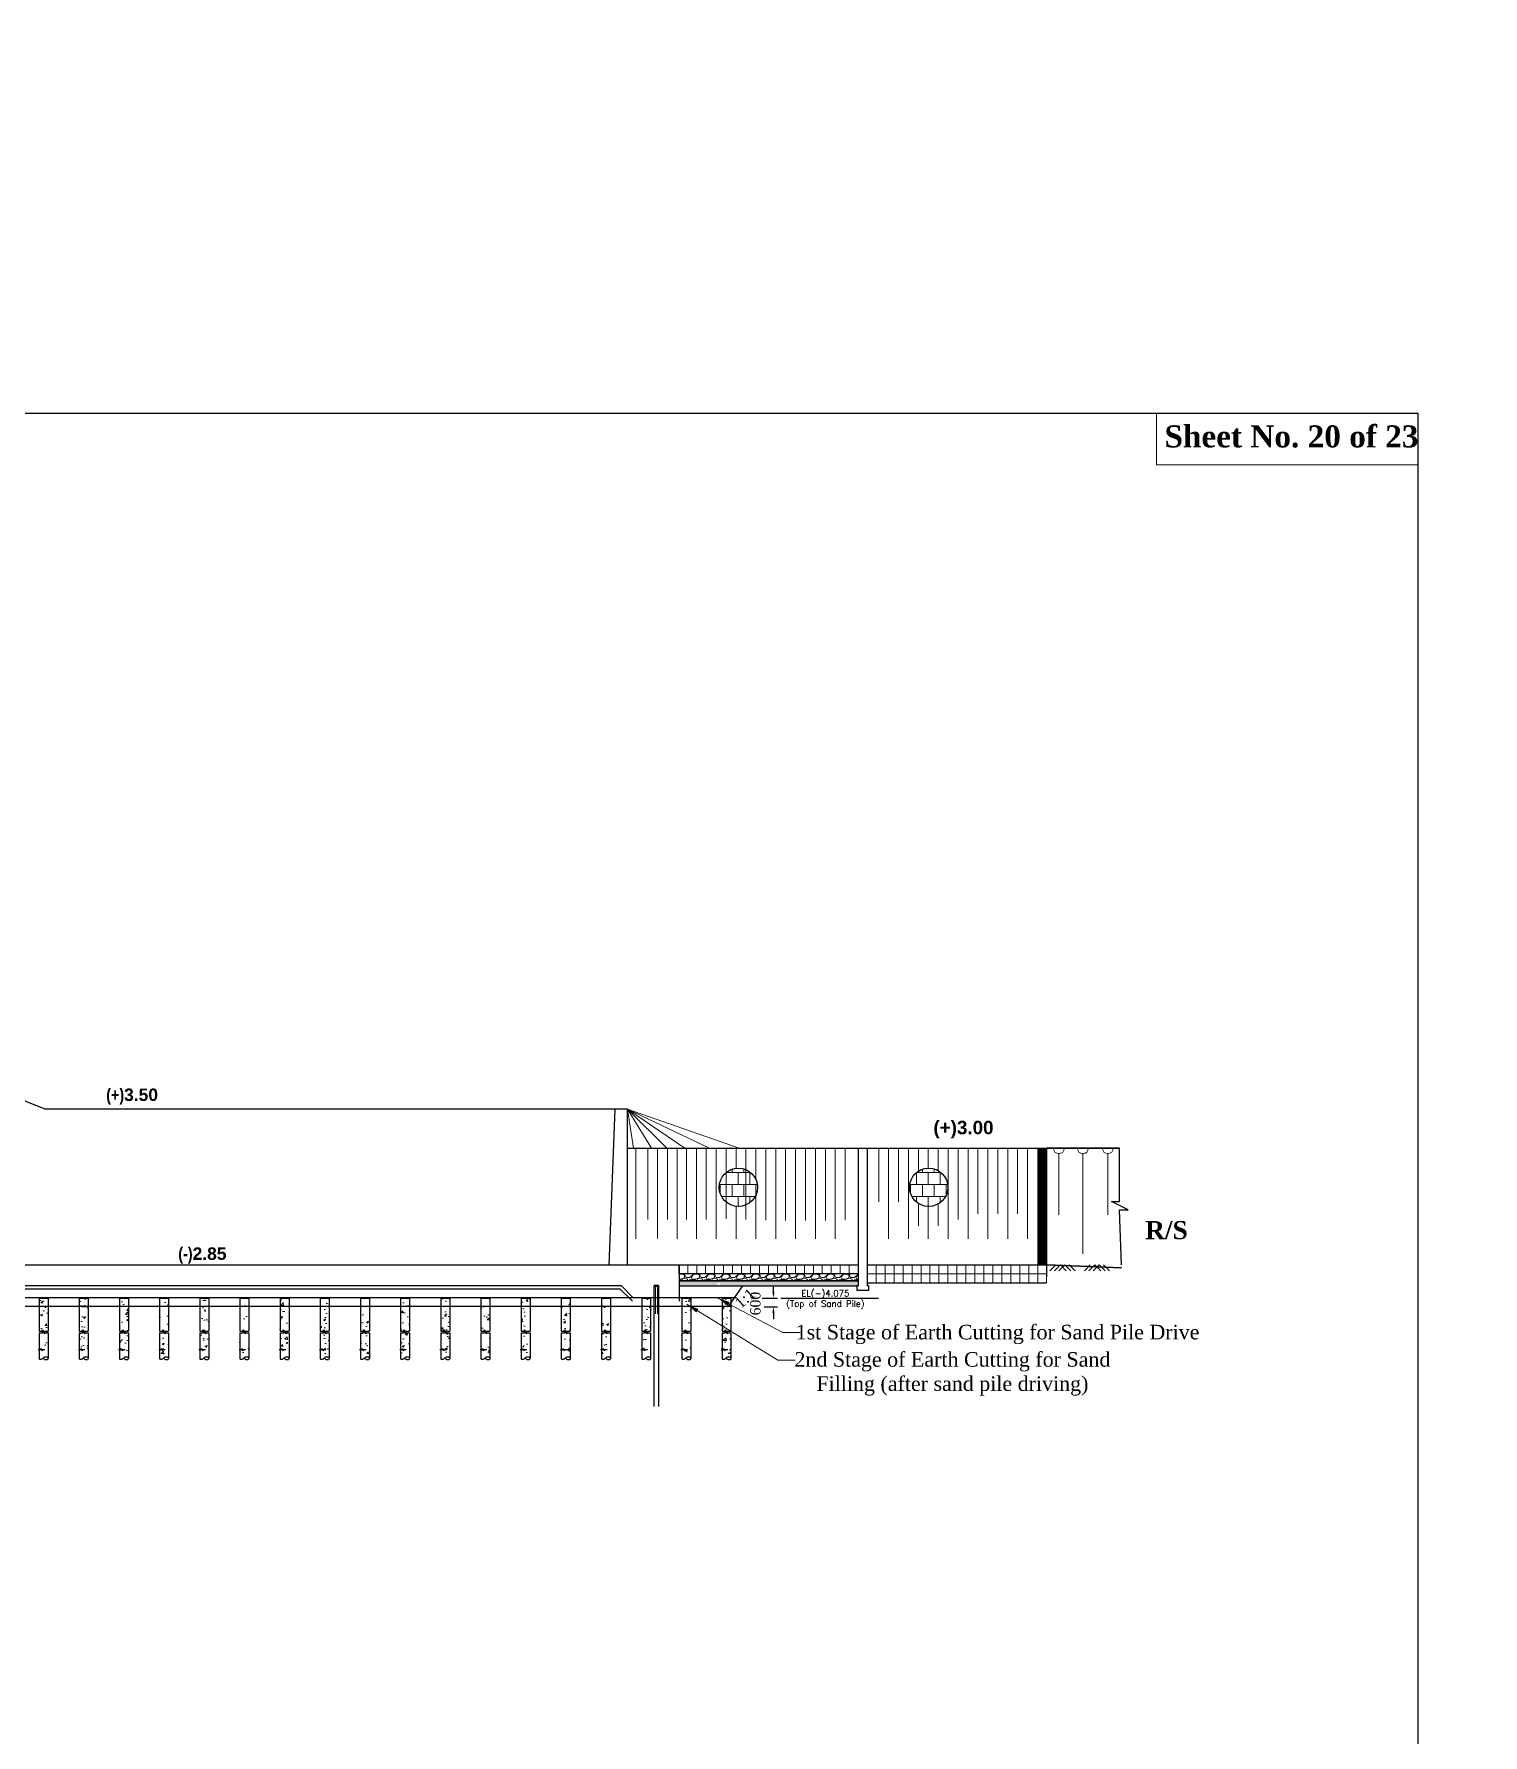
# Model space of a CAD drawing. Extents: x -119161 to 3778985, y -614964 to -30958.
# Drawn here: x 3428916 to 3463795, y -242335 to -201393 of the extents above; entities that cross this region are included whole.
import ezdxf

# ---------------------------------------------------------------- set-up
doc = ezdxf.new("R2010")
doc.units = 0
doc.header["$MEASUREMENT"] = 0
doc.linetypes.add('DASHED2', pattern=[9.525, 6.35, -3.175])
doc.layers.get('0').update_dxf_attribs({"linetype": 'CONTINUOUS'})
doc.layers.get('DEFPOINTS').update_dxf_attribs({"linetype": 'CONTINUOUS'})
for name, color, linetype in [('BLOCK', 6, 'CONTINUOUS'), ('LINE', 7, 'CONTINUOUS'), ('P1', 7, 'CONTINUOUS'), ('TEXT', 10, 'CONTINUOUS')]:
    doc.layers.add(name, color=color, linetype=linetype)
for name, color, linetype, lineweight in [('Dim', 7, 'CONTINUOUS', 9), ('Dimension', 8, 'CONTINUOUS', 18), ('HATCH', 252, 'CONTINUOUS', 5), ('line2', 3, 'CONTINUOUS', 30)]:
    doc.layers.add(name, color=color, linetype=linetype, lineweight=lineweight)
doc.styles.add('1-2', font='arial.ttf')
doc.styles.add('BIG', font='ROMANT.SHX')
doc.styles.add('dimText', font='ARIALN.TTF')
doc.styles.get("Standard").update_dxf_attribs({"font": 'times.ttf', "height": 250})
doc.styles.add('text', font='ARIALN.TTF', dxfattribs={"height": 1.6})
doc.dimstyles.new('3', dxfattribs={"dimtxt": 225, "dimasz": 350, "dimexe": 100, "dimexo": 25, "dimgap": 9, "dimtad": 0, "dimdec": 0, "dimzin": 0, "dimdsep": 46, "dimtxsty": 'Standard', "dimcen": 0, "dimclrt": 256, "dimadec": 0, "dimazin": 0, "dimtfac": 1, "dimtdec": 0, "dimtofl": 0, "dimtmove": 2, "dimatfit": 3, "dimfxl": 1, "dimtolj": 1, "dimtzin": 0, "dimarcsym": 0})
doc.dimstyles.new('dim_230', dxfattribs={"dimtxt": 460, "dimasz": 460, "dimexe": 230, "dimexo": 100, "dimgap": 100, "dimtad": 1, "dimdec": 0, "dimzin": 0, "dimdsep": 46, "dimtxsty": 'dimText', "dimcen": 0.09, "dimclrd": 256, "dimclre": 256, "dimclrt": 7, "dimadec": 0, "dimazin": 0, "dimtfac": 1, "dimtdec": 0, "dimtofl": 0, "dimtmove": 0, "dimatfit": 3, "dimfxl": 1, "dimtolj": 1, "dimtzin": 0, "dimlwd": -1, "dimlwe": -1, "dimarcsym": 0})

# ---------------------------------------------------------------- blocks, each defined once
blk = doc.blocks.new('pile-X')
at = {"layer": 'Dim', "ltscale": 50}
h = blk.add_hatch(dxfattribs=at)
h.set_pattern_fill('AR-CONC', color=8, scale=100, style=0)
h.set_pattern_definition([(50, (-3010845.5, 571089.3), (717.26018, -62.75213), [75, -825]), (355, (-3010845.5, 571089.3), (-138.75133, 752.19213), [60, -660]), (100.4514, (-3010785.7, 571084.1), (578.50938, 689.43954), [63.74019, -701.14211]), (46.1842, (-3010845.5, 571289.3), (1067.24105, -165.51901), [112.5, -1237.5]), (96.6356, (-3010756.5, 571275.5), (934.6627, 974.11787), [95.6103, -1051.713]), (351.1842, (-3010845.5, 571289.3), (934.66195, 974.1186), [90, -990]), (21, (-3010745.5, 571239.3), (596.90705, -402.61889), [75, -825]), (326, (-3010745.5, 571239.3), (243.31533, 725.15005), [60, -660]), (71.4514, (-3010695.7, 571205.75), (840.22263, 322.5305), [63.74019, -701.14211]), (37.5, (-3010845.48, 571089.3), (12.159855, 332.893854), [0, -652, 0, -670, 0, -662.5]), (7.5, (-3010845.48, 571089.3), (263.069537, 394.41171), [0, -382, 0, -637, 0, -252.5]), (327.5, (-3011068.48, 571089.3), (533.822436, -22.554872), [0, -250, 0, -780, 0, -1035]), (317.5, (-3011168.48, 571089.3), (583.18617, 100.10498), [0, -325, 0, -518, 0, -735])])
h.paths.add_polyline_path([(-150, -1863), (-44, -1863), (-44, -1814), (22, -1903), (22, -1862), (150, -1862), (150, 0), (-150, 0)])
at = {"layer": 'P1', "ltscale": 50}
for points in [[(-150, 0), (-150, -1112)], [(-150, 0), (150, 0)], [(150, 0), (150, -1112)], [(-150, -1112), (-44, -1112), (-44, -1064), (22, -1152), (22, -1112), (150, -1112)], [(-150, -1161), (-29, -1161), (-29, -1113), (38, -1201), (38, -1161), (150, -1161)], [(-150, -1161), (-150, -2029)], [(150, -1161), (150, -2011)]]:
    blk.add_lwpolyline(points, dxfattribs=at)
blk.add_spline([(-150, -2029), (-115, -2047), (-72, -2042), (-23, -2010), (15, -1981), (67, -1965), (106, -1968), (132, -1982), (144, -1997), (150, -2011), (150, -2024), (123, -2061), (73, -2067), (38, -2051), (10, -2031), (-18, -2023), (-51, -2031)], degree=3, dxfattribs=at)
blk = doc.blocks.new('*D2064')
at = {"layer": 'DEFPOINTS', "color": 0, "lineweight": -2}
for p in [(2462635, -31122), (2462635, -33338), (2521930, -33338)]:
    blk.add_point(p, dxfattribs=at)
at = {"layer": 'DEFPOINTS', "color": 0, "linetype": 'ByBlock', "lineweight": -2}
for p in [(3484626, -240111), (3485507, -240111), (3485507, -240315)]:
    blk.add_point(p, dxfattribs=at)
at = {"layer": 'LINE', "color": 0, "lineweight": -2}
for p, q in [((2462635, -33313), (2462635, -31022)), ((2521930, -33313), (2521930, -31022)), ((2463185, -31122), (2491842, -31122)), ((2521380, -31122), (2492723, -31122))]:
    blk.add_line(p, q, dxfattribs=at)
at = {"layer": 'LINE', "color": 0, "linetype": 'ByBlock', "lineweight": -2}
for p, q in [((3484626, -240136), (3484626, -240415)), ((3484976, -240315), (3485157, -240315)), ((3485507, -240136), (3485507, -240415))]:
    blk.add_line(p, q, dxfattribs=at)
at = {"layer": 'LINE', "color": 0, "lineweight": -2}
for points in [[(2463185, -31031), (2463185, -31214), (2462635, -31122)], [(2521380, -31031), (2521380, -31214), (2521930, -31122)]]:
    blk.add_solid(points, dxfattribs=at)
at = {"layer": 'LINE', "color": 0, "linetype": 'ByBlock', "lineweight": -2}
for points in [[(3484976, -240257), (3484976, -240373), (3484626, -240315)], [(3485157, -240257), (3485157, -240373), (3485507, -240315)]]:
    blk.add_solid(points, dxfattribs=at)
at = {"layer": 'LINE', "insert": (2492283, -31122), "char_height": 250, "attachment_point": 5}
blk.add_mtext('\\A1;59295', dxfattribs=at)
at = {"layer": 'LINE', "linetype": 'ByBlock', "lineweight": -2, "insert": (3485066, -240810), "char_height": 250, "attachment_point": 5}
blk.add_mtext('\\A1;1000', dxfattribs=at)

msp = doc.modelspace()

# ---------------------------------------------------------------- hatches: boundary and pattern name
at = {"layer": 'Dim'}
h = msp.add_hatch(dxfattribs=at)
h.set_pattern_fill('ANSI31', color=16, scale=7.2)
h.set_pattern_definition([(45, (3453228.29245, -230524.1895), (-0.6363961, 0.6363961), [])])
h.paths.add_polyline_path([(3453291.7, -228210.1), (3453075.5, -228210.1), (3453075.5, -231018), (3453291.4, -231018)])
h = msp.add_hatch(dxfattribs=at)
h.set_pattern_fill('AR-B88', color=8, scale=36)
h.set_pattern_definition([(0, (3333974.02, -245501.94), (0, 288), []), (90, (3333974.02, -245501.94), (-144, 288), [288, -288])])
h.paths.add_polyline_path([(3446333, -229152.9, 1), (3445409.9, -229152.9, 1)])
h = msp.add_hatch(dxfattribs=at)
h.set_pattern_fill('AR-B88', color=8, scale=36)
h.set_pattern_definition([(0, (3338555.3, -245501.94), (0, 288), []), (90, (3338555.31, -245501.94), (-144, 288), [288, -288])])
h.paths.add_polyline_path([(3450914.3, -229152.9, 1), (3449991.2, -229152.9, 1)])
at = {"layer": 'Dim', "ltscale": 500}
h = msp.add_hatch(dxfattribs=at)
h.set_pattern_fill('GRAVEL', color=8, scale=360)
h.set_pattern_definition([(228.012788, (3391201.142, -268489.389), (-2880, -3240), [48.433, -4794.8717]), (184.96974, (3391168.742, -268525.389), (4320, 360), [83.1125, -8228.1329]), (132.510447, (3391085.942, -268532.589), (3600, -3960), [58.6037, -5801.7717]), (267.27369, (3390945.542, -268622.589), (360, 7200), [75.6857, -7492.8809]), (292.833654, (3390941.942, -268698.189), (-1800, 4320), [74.2158, -7347.3743]), (357.27369, (3390970.742, -268766.589), (-7200, 360), [75.6857, -7492.8809]), (37.69424, (3391046.342, -268770.189), (-4680, -3600), [100.0904, -9908.9455]), (72.255328, (3391125.542, -268708.989), (2520, 7920), [94.4957, -9355.0757]), (121.429566, (3391154.342, -268618.989), (-2880, 4680), [75.942, -7518.2663]), (175.23636, (3391114.742, -268554.19), (3960, -360), [86.6995, -4248.2745]), (222.397438, (3391028.342, -268546.989), (-4320, -3960), [112.1213, -11100.015]), (138.814075, (3391301.942, -268626.19), (-2520, 2160), [38.2684, -3788.5841]), (171.469234, (3391273.142, -268600.989), (4680, -720), [72.8053, -7207.7441]), (225, (3391201.14, -268590.2), (-4e-14, -360), [50.9116, -458.2053]), (203.19859, (3391175.94, -268546.99), (1800, 720), [27.4169, -2714.2614]), (291.80141, (3391150.74, -268557.79), (-360, 1080), [38.773, -1899.8863]), (30.96376, (3391165.14, -268593.79), (1080, 720), [62.9744, -2036.1682]), (161.56505, (3391219.14, -268561.39), (720, -360), [45.5368, -1092.8832]), (16.38954, (3390941.942, -268557.789), (3600, 1080), [63.792, -6315.4243]), (70.346176, (3391003.142, -268539.789), (-1440, -3960), [53.518, -5298.2668]), (293.19859, (3391219.14, -268489.39), (-720, 1800), [54.8334, -2686.845]), (343.61046, (3391240.742, -268539.789), (-3600, 1080), [63.792, -6315.4243]), (339.443955, (3390941.94, -268780.99), (-1800, 720), [61.5168, -3014.3245]), (294.77514, (3390999.542, -268802.589), (-1800, 3960), [51.544, -5102.8715]), (66.80141, (3391222.74, -268849.39), (720, 1800), [54.8334, -2686.845]), (17.354025, (3391244.342, -268798.989), (-4680, -1440), [60.3472, -5974.3525]), (69.443955, (3391046.34, -268849.39), (-720, -1800), [30.7584, -3045.083]), (101.30993, (3391201.14, -268849.39), (-360, 1440), [18.3564, -1817.2906]), (165.96376, (3391197.54, -268831.39), (1080, -360), [74.2158, -1410.1022]), (186.009006, (3391125.542, -268813.389), (3600, 360), [68.778, -6809.0123]), (303.69007, (3391165.14, -268626.19), (-360, 720), [51.92, -1246.0785]), (353.157227, (3391193.942, -268669.389), (6120, -720), [90.6458, -8973.9225]), (60.945396, (3391283.942, -268680.19), (-1440, -2520), [37.0642, -3669.3627]), (90, (3391301.94, -268647.8), (-360, 360), [21.6, -338.4]), (120.256437, (3391118.342, -268802.589), (1440, -2520), [50.0126, -4951.2672]), (48.012788, (3391093.142, -268759.389), (2880, 3240), [96.866, -4746.4387]), (0, (3391157.94, -268687.4), (360, 360), [93.6, -266.4]), (325.304846, (3391251.542, -268687.389), (3600, -2520), [56.921, -5635.1787]), (254.0546, (3391298.34, -268719.79), (-360, -1440), [52.4167, -2568.4228]), (207.645975, (3391283.942, -268770.189), (-6840, -3600), [85.3434, -8449.0107]), (175.426079, (3391208.342, -268809.789), (-4680, 360), [90.2876, -8938.4664])])
h.paths.add_polyline_path([(3444450, -231234.3), (3444450.2, -231402.9), (3448755.5, -231402.9), (3448755.5, -231234.1), (3447496.1, -231234.1), (3447280.1, -231234.1), (3447064.1, -231234.1), (3446848.1, -231234.1)])
h = msp.add_hatch(dxfattribs=at)
h.set_pattern_fill('AR-SAND', color=8, scale=43.2)
h.set_pattern_definition([(37.5, (3179672.03, -301443.08), (-2.721313, 83.238787), [0, -65.664, 0, -73.44, 0, -70.2]), (7.5, (3179672.03, -301443.08), (76.454354, 121.91671), [0, -35.424, 0, -59.184, 0, -22.68]), (327.5, (3179618.896, -301443.08), (134.530928, 0.244471), [0, -21.6, 0, -77.76, 0, -101.52]), (317.5, (3179618.9, -301443.08), (129.86467, 37.915584), [0, -10.8, 0, -50.976, 0, -58.32])])
h.paths.add_polyline_path([(3447084.5, -231402.9), (3446222.9, -231402.9), (3446222.9, -231453.7), (3446222.9, -231521.9), (3447084.5, -231521.9)])
h.paths.add_polyline_path([(3448755.5, -231402.9), (3447084.5, -231402.9), (3447084.5, -231521.9), (3448614, -231521.9), (3448614, -231521.9), (3448755.5, -231521.9)])
edge = h.paths.add_edge_path()
edge.add_line((3444450.1, -231404.5), (3444450.2, -231522))
edge.add_line((3444450.2, -231522), (3445375, -231521.9))
edge.add_arc((3445389.8, -231489.1), 36, 90, 245.82124, ccw=False)
edge.add_arc((3445389.8, -231489.1), 36, -65.82094, 90, ccw=False)
edge.add_line((3445404.5, -231521.9), (3446222.9, -231521.9))
edge.add_line((3446222.9, -231521.9), (3446222.9, -231453.7))
edge.add_line((3446222.9, -231453.7), (3446222.9, -231402.9))
edge.add_line((3446222.9, -231402.9), (3444450.1, -231404.5))
h.paths.add_polyline_path([(3444450.4, -231521.9), (3444450.4, -231486.2), (3444450.3, -231404.5), (3444449.9, -231404.5), (3444449.9, -231521.9)])
at = {"layer": 'HATCH', "ltscale": 10}
h = msp.add_hatch(dxfattribs=at)
h.set_pattern_fill('ANSI31', color=256, scale=375, angle=45, style=0)
h.set_pattern_definition([(90, (3427237.73, -222494.913), (-46.875, 7e-15), [])])
h.paths.add_polyline_path([(3443839.9, -232194.4), (3443884.1, -232194.4), (3443884.1, -232180.9), (3443912.2, -232206.9), (3443912.2, -232194.4), (3443959.9, -232194.4), (3443959.9, -231543.6), (3443839.9, -231543.6)])

# ---------------------------------------------------------------- linework, layer by layer
at = {"color": 7, "elevation": 0}
for points in [[(3444449.9, -231018), (3448755.5, -231018)], [(3448755.5, -231234.1), (3444449.9, -231234.1)], [(3448971.5, -231018), (3453291.4, -231018)]]:
    msp.add_lwpolyline(points, dxfattribs=at)
at = {"layer": 'BLOCK', "color": 7}
for centre in [(3445871.4, -229152.9, 0), (3450452.7, -229152.9, 0)]:
    msp.add_circle(centre, 461.6, dxfattribs=at)
at = {"layer": 'Dim', "color": 8, "ltscale": 500}
msp.add_line((3443199.9, -227268.2, 0), (3443349.7, -228209.9, 0), dxfattribs=at)
at = {"layer": 'Dim', "color": 8, "linetype": 'Continuous', "ltscale": 500}
for p, q in [((3444450.4, -231535.5, 0), (3444450.4, -231535.5, 0)), ((3444450.4, -231764.8, 0), (3444450.4, -231764.8, 0))]:
    msp.add_line(p, q, dxfattribs=at)
at = {"layer": 'Dim', "color": 8, "ltscale": 500, "elevation": 0}
for points in [[(3443199.9, -227268.2), (3445889.9, -228209.9)], [(3443199.9, -227268.2), (3445177.5, -228210.1)], [(3443199.9, -227268.2), (3444150.9, -228209.9)], [(3443199.9, -227268.2), (3443783.4, -228210)], [(3443199.9, -227268.2), (3444584.6, -228209.9)], [(3443399.8, -228215.4), (3443399.7, -230396)], [(3443688.7, -228204.6), (3443688.7, -229925.4)], [(3443927.5, -228204.6), (3443927.4, -230385.2)], [(3444166.3, -228210.1), (3444166.3, -229925.4)], [(3444396.8, -228210), (3444396.7, -230390.6)], [(3444621.2, -228210), (3444621.2, -229930.8)], [(3444860, -228210), (3444859.9, -230390.6)], [(3445098.8, -228210), (3445098.8, -229930.9)], [(3445337.6, -228210), (3445337.5, -230390.6)], [(3445576.4, -228210), (3445576.4, -229913.7)], [(3445815.2, -228210), (3445815.2, -228694.8)], [(3446054, -228210), (3446054, -229930.5)], [(3446292.7, -228210), (3446292.7, -228964.4)], [(3446531.5, -228210), (3446531.5, -229944.3)], [(3446770.3, -228210), (3446770.2, -230390.6)], [(3447009.1, -228210), (3447009.1, -229950.6)], [(3447247.9, -228210), (3447247.8, -230390.6)], [(3447486.7, -228210), (3447486.7, -229950.7)], [(3447725.5, -228210), (3447725.4, -230390.6)], [(3447964.3, -228210), (3447964.3, -229950.7)], [(3448203.1, -228210), (3448203, -230390.6)], [(3448445.5, -228210), (3448445.5, -229935.2)], [(3449249.4, -228210), (3449249.4, -229506.1)], [(3449488.2, -228210), (3449488.1, -230390.6)], [(3449727, -228210), (3449727, -229506.2)], [(3449965.8, -228210), (3449965.7, -230390.6)], [(3450204.6, -228210), (3450204.6, -228763.7)], [(3450443.4, -228210), (3450443.4, -228691.4)], [(3450682.2, -228210), (3450682.2, -228752.4)], [(3450921, -228210), (3450920.9, -230390.6)], [(3451159.8, -228210), (3451159.8, -229931.5)], [(3451398.5, -228210), (3451398.4, -230390.6)], [(3451637.3, -228210), (3451637.3, -229791.1)], [(3451876.1, -228210), (3451876, -230390.6)], [(3452114.9, -228210), (3452114.9, -229791.1)], [(3452353.7, -228210), (3452353.6, -230390.6)], [(3452592.5, -228210), (3452592.5, -229791.2)], [(3452831.3, -228210), (3452831.2, -230390.6)], [(3445815.2, -229611), (3445815.1, -230390.6)], [(3446292.7, -229341.4), (3446292.6, -230390.6)], [(3450204.6, -229542.1), (3450204.5, -230081.5)], [(3450443.4, -229614.4), (3450443.3, -230390.6)], [(3450682.2, -229553.4), (3450682.1, -230079.3)]]:
    msp.add_lwpolyline(points, dxfattribs=at)
at = {"layer": 'Dim', "ltscale": 500, "elevation": 0}
for points in [[(3444651.3, -231234.3), (3444435.3, -231234.3), (3444435.3, -231018.3), (3444651.4, -231018.3)], [(3444867.4, -231234.3), (3444651.4, -231234.3), (3444651.4, -231018.3), (3444867.4, -231018.3)], [(3445083.4, -231234.3), (3444867.4, -231234.3), (3444867.4, -231018.3), (3445083.4, -231018.3)], [(3445299.4, -231234.3), (3445083.4, -231234.3), (3445083.4, -231018.3), (3445299.4, -231018.3)], [(3445731.4, -231234.2), (3445515.4, -231234.2), (3445515.4, -231018.2), (3445731.4, -231018.2)], [(3445947.4, -231234.2), (3445731.4, -231234.2), (3445731.4, -231018.2), (3445947.4, -231018.2)], [(3446163.4, -231234.2), (3445947.4, -231234.2), (3445947.4, -231018.2), (3446163.4, -231018.2)], [(3446379.4, -231234.2), (3446163.4, -231234.2), (3446163.4, -231018.2), (3446379.4, -231018.2)], [(3446811.4, -231234.1), (3446595.4, -231234.1), (3446595.4, -231018.1), (3446811.4, -231018.1)], [(3447027.4, -231234.1), (3446811.4, -231234.1), (3446811.4, -231018.1), (3447027.4, -231018.1)], [(3447243.4, -231234.1), (3447027.4, -231234.1), (3447027.4, -231018.1), (3447243.5, -231018.1)], [(3447459.5, -231234.1), (3447243.5, -231234.1), (3447243.5, -231018.1), (3447459.5, -231018.1)], [(3447891.5, -231234.1), (3447675.5, -231234.1), (3447675.5, -231018.1), (3447891.5, -231018.1)], [(3448107.5, -231234.1), (3447891.5, -231234.1), (3447891.5, -231018.1), (3448107.5, -231018.1)], [(3448323.5, -231234.1), (3448107.5, -231234.1), (3448107.5, -231018.1), (3448323.5, -231018.1)], [(3448539.5, -231234.1), (3448323.5, -231234.1), (3448323.5, -231018.1), (3448539.5, -231018.1)], [(3448971.5, -231234.1), (3449187.5, -231234.1), (3449187.5, -231018.1), (3448971.5, -231018.1)], [(3448971.5, -231234.1), (3449187.5, -231234.1), (3449187.5, -231450.1), (3448971.5, -231450.1)], [(3449187.5, -231234.1), (3449403.5, -231234.1), (3449403.5, -231018.1), (3449187.5, -231018.1)], [(3449187.5, -231234.1), (3449403.5, -231234.1), (3449403.5, -231450.1), (3449187.5, -231450.1)], [(3449403.5, -231234.1), (3449619.5, -231234.1), (3449619.5, -231018.1), (3449403.5, -231018.1)], [(3449403.5, -231234.1), (3449619.5, -231234.1), (3449619.5, -231450.1), (3449403.5, -231450.1)], [(3449619.6, -231234.1), (3449835.6, -231234.1), (3449835.6, -231018.1), (3449619.5, -231018.1)], [(3449619.6, -231234.1), (3449835.6, -231234.1), (3449835.6, -231450.1), (3449619.5, -231450.1)], [(3449835.6, -231234.1), (3450051.6, -231234.1), (3450051.6, -231018.1), (3449835.6, -231018.1)], [(3449835.6, -231234.1), (3450051.6, -231234.1), (3450051.6, -231450.1), (3449835.6, -231450.1)], [(3450267.6, -231234.1), (3450051.6, -231234.1), (3450051.6, -231018.1), (3450267.6, -231018.1)], [(3450267.6, -231234.1), (3450051.6, -231234.1), (3450051.6, -231450.1), (3450267.6, -231450.1)], [(3450267.6, -231234.1), (3450483.6, -231234.1), (3450483.6, -231018.1), (3450267.6, -231018.1)], [(3450267.6, -231234.1), (3450483.6, -231234.1), (3450483.6, -231450.1), (3450267.6, -231450.1)], [(3450699.6, -231234.1), (3450483.6, -231234.1), (3450483.6, -231018.1), (3450699.6, -231018.1)], [(3450699.6, -231234.1), (3450483.6, -231234.1), (3450483.6, -231450.1), (3450699.6, -231450.1)], [(3450699.6, -231234.1), (3450915.6, -231234.1), (3450915.6, -231018.1), (3450699.6, -231018.1)], [(3450699.6, -231234.1), (3450915.6, -231234.1), (3450915.6, -231450.1), (3450699.6, -231450.1)], [(3451131.6, -231234.1), (3450915.6, -231234.1), (3450915.6, -231018.1), (3451131.6, -231018.1)], [(3451131.6, -231234.1), (3450915.6, -231234.1), (3450915.6, -231450.1), (3451131.6, -231450.1)], [(3451131.6, -231234.1), (3451347.6, -231234.1), (3451347.6, -231018.1), (3451131.6, -231018.1)], [(3451131.6, -231234.1), (3451347.6, -231234.1), (3451347.6, -231450.1), (3451131.6, -231450.1)], [(3451563.6, -231234.1), (3451347.6, -231234.1), (3451347.6, -231018.1), (3451563.6, -231018.1)], [(3451563.6, -231234.1), (3451347.6, -231234.1), (3451347.6, -231450.1), (3451563.6, -231450.1)], [(3451779.6, -231234.1), (3451563.6, -231234.1), (3451563.6, -231018.1), (3451779.6, -231018.1)], [(3451779.6, -231234.1), (3451563.6, -231234.1), (3451563.6, -231450.1), (3451779.6, -231450.1)], [(3451779.6, -231234.1), (3451995.6, -231234.1), (3451995.6, -231018.1), (3451779.6, -231018.1)], [(3451779.6, -231234.1), (3451995.6, -231234.1), (3451995.6, -231450.1), (3451779.6, -231450.1)], [(3452211.6, -231234.1), (3451995.6, -231234.1), (3451995.6, -231018.1), (3452211.6, -231018.1)], [(3452211.6, -231234.1), (3451995.6, -231234.1), (3451995.6, -231450.1), (3452211.6, -231450.1)], [(3452211.6, -231234.1), (3452427.6, -231234.1), (3452427.6, -231018.1), (3452211.6, -231018.1)], [(3452211.6, -231234.1), (3452427.6, -231234.1), (3452427.6, -231450.1), (3452211.6, -231450.1)], [(3452643.6, -231234.1), (3452427.6, -231234.1), (3452427.6, -231018.1), (3452643.6, -231018.1)], [(3452643.6, -231234.1), (3452427.6, -231234.1), (3452427.6, -231450.1), (3452643.6, -231450.1)], [(3452643.6, -231234.1), (3452859.6, -231234.1), (3452859.6, -231018.1), (3452643.6, -231018.1)], [(3452643.6, -231234.1), (3452859.6, -231234.1), (3452859.6, -231450.1), (3452643.6, -231450.1)], [(3453075.6, -231234.1), (3452859.6, -231234.1), (3452859.6, -231018.1), (3453075.6, -231018.1)], [(3453075.6, -231234.1), (3452859.6, -231234.1), (3452859.6, -231450.1), (3453075.6, -231450.1)], [(3453075.6, -231234.1), (3453291.3, -231234.1), (3453291.4, -231018.1), (3453075.6, -231018.1)], [(3453075.6, -231234.1), (3453291.3, -231234.1), (3453291.3, -231450.1), (3453075.6, -231450.1)]]:
    msp.add_lwpolyline(points, close=True, dxfattribs=at)
at = {"layer": 'Dimension', "color": 5, "lineweight": 13, "ltscale": 2}
for p, q in [((3453585.4, -228341.9, 0), (3453585.4, -229811.4, 0)), ((3454163.5, -228341.9, 0), (3454163.4, -230757.1, 0)), ((3454764.3, -228341.9, 0), (3454764.3, -229811.4, 0))]:
    msp.add_line(p, q, dxfattribs=at)
for centre in [(3453585.4, -228209.9, 0), (3454163.5, -228209.9, 0), (3454764.3, -228209.9, 0)]:
    msp.add_arc(centre, 132, 180, 0, dxfattribs=at)
at = {"layer": 'HATCH', "color": 8, "lineweight": 15, "elevation": 0}
for points in [[(3453515.4, -231018), (3453371.5, -231161.8)], [(3453621.2, -231018), (3453477.4, -231161.8)], [(3453727.1, -231018), (3453583.3, -231161.8)], [(3453621.2, -231018), (3453765, -231161.8)], [(3453727.1, -231018), (3453870.9, -231161.8)], [(3453833, -231018), (3453976.8, -231161.8)], [(3454342.5, -231018), (3454198.7, -231161.8)], [(3454448.4, -231018), (3454304.6, -231161.8)], [(3454554.3, -231018), (3454410.5, -231161.8)], [(3454448.4, -231018), (3454592.2, -231161.8)], [(3454554.3, -231018), (3454698.1, -231161.8)], [(3454660.2, -231018), (3454804, -231161.8)]]:
    msp.add_lwpolyline(points, dxfattribs=at)
at = {"layer": 'LINE'}
for p, q in [((3425423.1, -225768.2, 0), (3429193.1, -227268.2, 0)), ((3443199.9, -227268.2, 0), (3429193.1, -227268.2, 0)), ((3442899.9, -227268.2, 0), (3442749.9, -231018.2, 0)), ((3443199.9, -231018.2, 0), (3443199.9, -227268.2, 0)), ((3426843.1, -231018.2, 0), (3444449.9, -231018.2, 0)), ((3444449.9, -231893.2, 0), (3444449.9, -231018.2, 0)), ((3426830.9, -231593.2, 0), (3443018.8, -231593.2, 0)), ((3426843.1, -231518.2, 0), (3443049.9, -231518.2, 0)), ((3443018.8, -231593.2, 0), (3443318.8, -231893.2, 0)), ((3443049.9, -231518.2, 0), (3443349.9, -231818.2, 0)), ((3443839.9, -234431.4, 0), (3443839.9, -231518.2, 0)), ((3443959.9, -231518.2, 0), (3443839.9, -231518.2, 0)), ((3443959.9, -231543.2, 0), (3443839.9, -231543.2, 0)), ((3443839.9, -232154.1, 0), (3443839.9, -231668.2, 0)), ((3443839.9, -232104.1, 0), (3443839.9, -231668.2, 0)), ((3443959.9, -234431.4, 0), (3443959.9, -231518.2, 0)), ((3446714.8, -231668.1, 0), (3446714.8, -231518.1, 0)), ((3445711.2, -232020.6, 0), (3396499.2, -232020.6, 0)), ((3446446.2, -231818.1, 0), (3446814.8, -231818.1, 0)), ((3446490.5, -232026.5, 0), (3446814.8, -232026.5, 0)), ((3446895.1, -231818.2, 0), (3449243.8, -231818.2, 0)), ((3447130.5, -231818.2, 0), (3449243.8, -231818.2, 0)), ((3446714.8, -232176.5, 0), (3446714.8, -232326.5, 0))]:
    msp.add_line(p, q, dxfattribs=at)
at = {"layer": 'LINE', "ltscale": 500}
for p, q in [((3443199.9, -228210.1, 0), (3455049, -228210.1, 0)), ((3448755.6, -228209.9, 0), (3448755.5, -231521.9, 0)), ((3448971.6, -228209.9, 0), (3448971.5, -231521.9, 0)), ((3453075.5, -228210, 0), (3453075.4, -231018, 0)), ((3453291.7, -228210, 0), (3453291.3, -231305.9, 0)), ((3453291.7, -228210, 0), (3453291.3, -231303.8, 0)), ((3444450.4, -231521.9, 0), (3448755.5, -231521.9, 0)), ((3448755.5, -231521.9, 0), (3448719.5, -231521.9, 0)), ((3448971.5, -231450.1, 0), (3453291.3, -231450.1, 0))]:
    msp.add_line(p, q, dxfattribs=at)
at = {"layer": 'LINE', "linetype": 'DASHED2', "ltscale": 0.1}
msp.add_line((3445823.8, -231815.8, 0), (3396267.8, -231818.2, 0), dxfattribs=at)
at = {"layer": 'LINE', "color": 0, "linetype": 'ByBlock', "lineweight": -2, "elevation": 0}
msp.add_lwpolyline([(3385959.7, -281950.4), (3462231.7, -281950.4), (3462231.7, -210526), (3385959.7, -210526)], close=True, dxfattribs=at)
at = {"layer": 'LINE', "lineweight": 9, "elevation": 0}
msp.add_lwpolyline([(3462231.7, -210526), (3455937.2, -210526), (3455937.2, -211760.7), (3462231.7, -211760.7)], close=True, dxfattribs=at)
at = {"layer": 'LINE', "ltscale": 500, "elevation": 0}
for points in [[(3455049, -228209.9), (3453291.7, -228209.9)], [(3445629.9, -232020.6), (3445979, -231521.9)], [(3448719.5, -231521.9), (3448719.5, -231629.9), (3449007.5, -231629.9), (3449007.5, -231521.9), (3448971.5, -231521.9), (3448971.5, -231521.9)]]:
    msp.add_lwpolyline(points, dxfattribs=at)
at = {"layer": 'LINE', "color": 5, "elevation": 0}
msp.add_lwpolyline([(3455090.7, -231018), (3455049, -229694.2), (3455254.6, -229694.2), (3454855.6, -229492.3), (3455049, -229492.3), (3455049, -228209.9)], dxfattribs=at)
at = {"layer": 'LINE', "ltscale": 500, "const_width": 36, "elevation": 0}
msp.add_lwpolyline([(3448755.5, -231402.9), (3444450.2, -231402.9)], dxfattribs=at)
at = {"layer": 'LINE', "elevation": 0}
for points in [[(3429017.5, -233058.6), (3429080.5, -233058.6), (3429080.5, -233030), (3429108.5, -233085.4), (3429108.5, -233058.6), (3429174.9, -233058.6)], [(3429984.5, -233058.6), (3430047.5, -233058.6), (3430047.5, -233030), (3430075.5, -233085.4), (3430075.5, -233058.6), (3430141.9, -233058.6)], [(3430951.5, -233058.6), (3431014.5, -233058.6), (3431014.5, -233030), (3431042.5, -233085.4), (3431042.5, -233058.6), (3431108.9, -233058.6)], [(3431918.5, -233058.6), (3431981.5, -233058.6), (3431981.5, -233030), (3432009.5, -233085.4), (3432009.5, -233058.6), (3432075.9, -233058.6)], [(3432885.5, -233058.6), (3432948.5, -233058.6), (3432948.5, -233030), (3432976.5, -233085.4), (3432976.5, -233058.6), (3433042.9, -233058.6)], [(3433852.5, -233058.6), (3433915.5, -233058.6), (3433915.5, -233030), (3433943.5, -233085.4), (3433943.5, -233058.6), (3434009.9, -233058.6)], [(3434819.5, -233058.6), (3434882.5, -233058.6), (3434882.5, -233030), (3434910.5, -233085.4), (3434910.5, -233058.6), (3434976.9, -233058.6)], [(3435786.5, -233058.6), (3435849.5, -233058.6), (3435849.5, -233030), (3435877.5, -233085.4), (3435877.5, -233058.6), (3435943.9, -233058.6)], [(3436753.5, -233058.6), (3436816.5, -233058.6), (3436816.5, -233030), (3436844.5, -233085.4), (3436844.5, -233058.6), (3436910.9, -233058.6)], [(3437720.5, -233058.6), (3437783.5, -233058.6), (3437783.5, -233030), (3437811.5, -233085.4), (3437811.5, -233058.6), (3437877.9, -233058.6)], [(3438687.5, -233058.6), (3438750.5, -233058.6), (3438750.5, -233030), (3438778.5, -233085.4), (3438778.5, -233058.6), (3438844.9, -233058.6)], [(3439654.5, -233058.6), (3439717.5, -233058.6), (3439717.5, -233030), (3439745.5, -233085.4), (3439745.5, -233058.6), (3439811.9, -233058.6)], [(3440621.5, -233058.6), (3440684.5, -233058.6), (3440684.5, -233030), (3440712.5, -233085.4), (3440712.5, -233058.6), (3440778.9, -233058.6)], [(3440621.5, -233058.6), (3440684.5, -233058.6), (3440684.5, -233030), (3440712.5, -233085.4), (3440712.5, -233058.6), (3440778.9, -233058.6)], [(3441588.5, -233058.6), (3441651.5, -233058.6), (3441651.5, -233030), (3441679.5, -233085.4), (3441679.5, -233058.6), (3441745.9, -233058.6)], [(3441588.5, -233058.6), (3441651.5, -233058.6), (3441651.5, -233030), (3441679.5, -233085.4), (3441679.5, -233058.6), (3441745.9, -233058.6)], [(3441588.5, -233058.6), (3441651.5, -233058.6), (3441651.5, -233030), (3441679.5, -233085.4), (3441679.5, -233058.6), (3441745.9, -233058.6)], [(3442555.5, -233058.6), (3442618.5, -233058.6), (3442618.5, -233030), (3442646.5, -233085.4), (3442646.5, -233058.6), (3442712.9, -233058.6)], [(3442555.5, -233058.6), (3442618.5, -233058.6), (3442618.5, -233030), (3442646.5, -233085.4), (3442646.5, -233058.6), (3442712.9, -233058.6)], [(3442555.5, -233058.6), (3442618.5, -233058.6), (3442618.5, -233030), (3442646.5, -233085.4), (3442646.5, -233058.6), (3442712.9, -233058.6)], [(3443522.5, -233058.6), (3443585.5, -233058.6), (3443585.5, -233030), (3443613.5, -233085.4), (3443613.5, -233058.6), (3443679.9, -233058.6)], [(3443522.5, -233058.6), (3443585.5, -233058.6), (3443585.5, -233030), (3443613.5, -233085.4), (3443613.5, -233058.6), (3443679.9, -233058.6)], [(3443522.5, -233058.6), (3443585.5, -233058.6), (3443585.5, -233030), (3443613.5, -233085.4), (3443613.5, -233058.6), (3443679.9, -233058.6)], [(3444489.5, -233058.6), (3444552.5, -233058.6), (3444552.5, -233030), (3444580.5, -233085.4), (3444580.5, -233058.6), (3444646.9, -233058.6)], [(3444489.5, -233058.6), (3444552.5, -233058.6), (3444552.5, -233030), (3444580.5, -233085.4), (3444580.5, -233058.6), (3444646.9, -233058.6)], [(3445456.5, -233058.6), (3445519.5, -233058.6), (3445519.5, -233030), (3445547.5, -233085.4), (3445547.5, -233058.6), (3445613.9, -233058.6)]]:
    msp.add_lwpolyline(points, dxfattribs=at)
at = {"layer": 'LINE'}
for points in [[(3446689.8, -231668.1, 0), (3446739.8, -231668.1, 0), (3446714.8, -231818.1, 0)], [(3446689.8, -232176.5, 0), (3446739.8, -232176.5, 0), (3446714.8, -232026.5, 0)]]:
    msp.add_solid(points, dxfattribs=at)
at = {"layer": 'line2', "color": 1, "elevation": 0}
msp.add_lwpolyline([(3453291.3, -231018), (3455090.7, -231090.1)], dxfattribs=at)

# ---------------------------------------------------------------- block references
at = {"layer": 'HATCH', "color": 5, "xscale": 0.720000000204891, "yscale": 0.7199999999720603, "zscale": 0.7200000000000001}
for p in [(3429146, -231818.2, 0), (3430113, -231818.2, 0), (3431080, -231818.2, 0), (3432047, -231818.2, 0), (3433014, -231818.2, 0), (3433981, -231818.2, 0), (3434948, -231818.2, 0), (3435915, -231818.2, 0), (3436882, -231818.2, 0), (3437849, -231818.2, 0), (3438816, -231818.2, 0), (3439783, -231818.2, 0), (3440750, -231818.2, 0), (3440750, -231818.2, 0), (3441717, -231818.2, 0), (3441717, -231818.2, 0), (3441717, -231818.2, 0), (3442684, -231818.2, 0), (3442684, -231818.2, 0), (3442684, -231818.2, 0), (3443651, -231818.2, 0), (3443651, -231818.2, 0), (3443651, -231818.2, 0), (3444618, -231818.2, 0), (3444618, -231818.2, 0), (3445585, -231818.2, 0)]:
    msp.add_blockref('pile-X', p, dxfattribs=at)

# ---------------------------------------------------------------- texts
at = {"layer": 'Dimension', "color": 1, "lineweight": 13, "ltscale": 2, "insert": (3456174.9, -230186.4, 0), "char_height": 437.4, "attachment_point": 5, "style": '1-2'}
msp.add_mtext('{\\fTimes New Roman|b1|i0|c0|p18;R/S}', dxfattribs=at)
at = {"layer": 'LINE'}
msp.add_text('1:1', height=259.2, rotation=42.26822, dxfattribs=at).set_placement((3445930.7, -232086.6, 0))
at = {"layer": 'LINE', "color": 7, "lineweight": 9, "insert": (3456126.9, -210813, 0), "char_height": 530.099, "width": 19040.97, "attachment_point": 1}
msp.add_mtext('{\\fTimes New Roman|b1|i0|c0|p18;Sheet No. 20 of 23}', dxfattribs=at)
at = {"layer": 'LINE', "insert": (3446280.6, -231951.2, 0), "char_height": 250, "attachment_point": 5, "rotation": 90}
msp.add_mtext('\\A1;600', dxfattribs=at)
at = {"layer": 'LINE', "attachment_point": 8, "style": 'BIG'}
for s, insert, char_height, width in [('EL(-)4.075\\P(Top of Sand Pile)', (3447963.8, -232078.8, 0), 150, 26247.067), ('{\\fTimes New Roman|b0|i0|c0|p18;1st Stage of Earth Cutting for Sand Pile Drive}', (3452109.2, -232927.9, 0), 350, 31814.626), ('{\\fTimes New Roman|b0|i0|c0|p18;2nd Stage of Earth Cutting for Sand Filling (after sand pile driving)}', (3451023.3, -234168.5, 0), 350, 8510.082)]:
    msp.add_mtext(s, dxfattribs=dict(at, insert=insert, char_height=char_height, width=width))
at = {"layer": 'TEXT', "color": 2, "attachment_point": 3, "style": 'text'}
for s, insert, char_height, width in [('{\\fArial Narrow|b1|i0|c0|p34;\\C6;(+)\\fArial|b1|i0|c0|p34;3.50}', (3431900.6, -226775, 0), 300, 2203.973), ('{\\fArial|b1|i0|c0|p34;\\C6;(+)3.00}', (3452012.7, -227551.8), 324, 1571.412), ('{\\fArial Narrow|b1|i0|c0|p34;\\C6;(-)\\fArial|b1|i0|c0|p34;2.85}', (3433548.7, -230599.2), 300, 2203.973)]:
    msp.add_mtext(s, dxfattribs=dict(at, insert=insert, char_height=char_height, width=width))

# ---------------------------------------------------------------- dimensions: what is measured, and where the dimension line sits
at = {"layer": 'LINE', "color": 0, "linetype": 'ByBlock', "lineweight": -2}
dim = msp.add_linear_dim(base=(3485507.4, -240315), p1=(3484625.5, -240110.7), p2=(3485507.4, -240110.6), text='1000', dimstyle='3', dxfattribs=at)
dim.commit()
dim.dimension.update_dxf_attribs({"geometry": '*D2064', "text_midpoint": (3485066.5, -240810)})
at = {"layer": 'LINE'}
dim = msp.add_linear_dim(base=(2462635.3, -31122.3), p1=(2521930.4, -33338), p2=(2462635.3, -33338), angle=180, dimstyle='3', override={"dimtxt": 450, "dimasz": 550, "dimgap": 0, "dimclrd": 0, "dimclre": 0}, dxfattribs=at)
dim.commit()
dim.dimension.update_dxf_attribs({"geometry": '*D2064', "text_midpoint": (2492282.9, -31122.3)})

# ---------------------------------------------------------------- leaders
at = {"layer": 'Dim', "ltscale": 500}
for points in [[(3444629.1, -231968.2, 0), (3446819.3, -233312.2, 0), (3447237.8, -233312, 0)], [(3445373.1, -231818.2, 0), (3446938, -232648.1, 0), (3447356.5, -232647.9, 0)]]:
    msp.add_leader(points, dimstyle='dim_230', override={"dimasz": 300}, dxfattribs=at)

doc.saveas('drawing.dxf')
